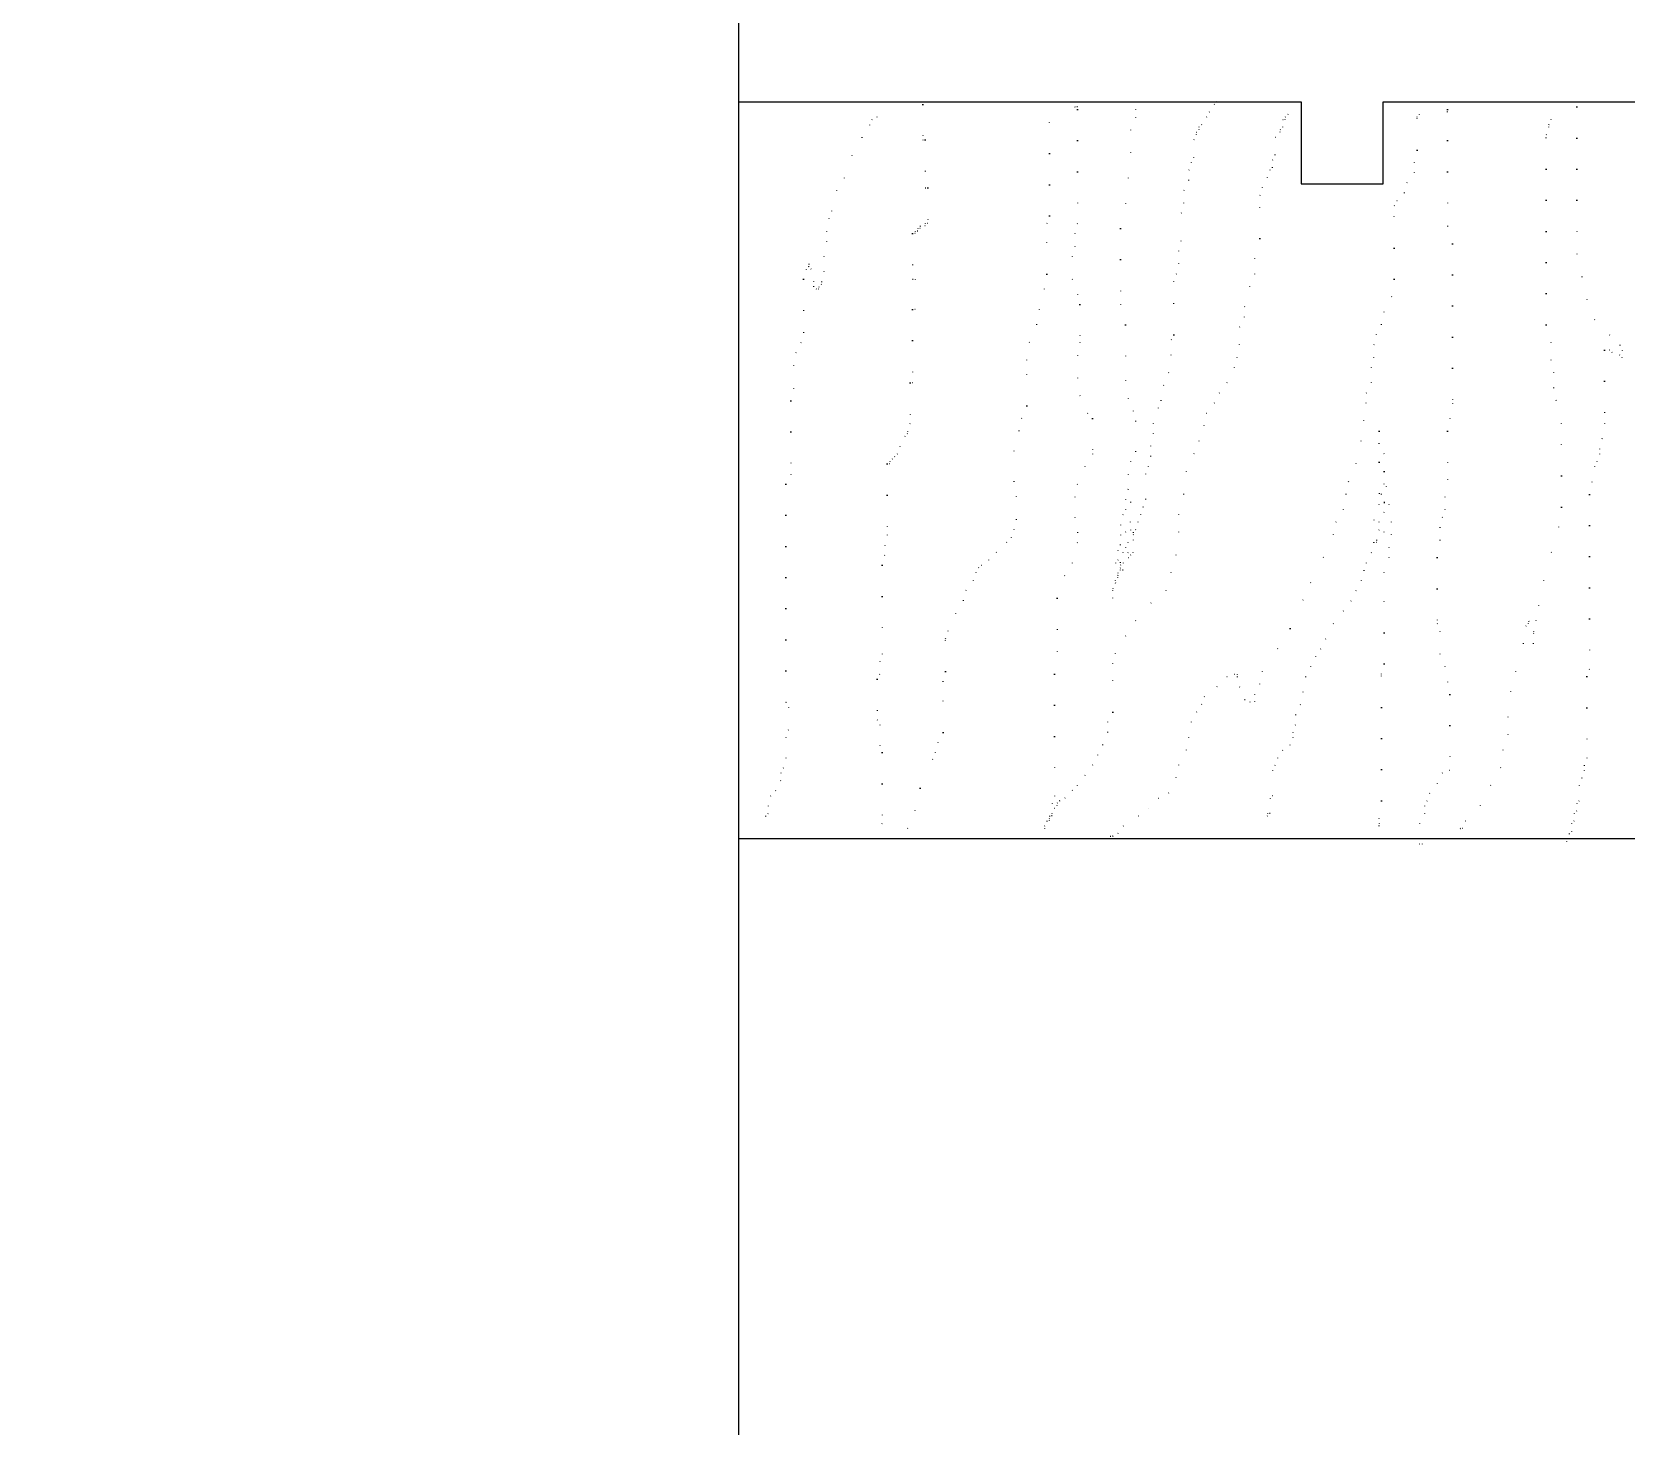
# Model space of a CAD drawing. Extents: x 425 to 4634, y 4027 to 7710.
# Drawn here: x 1813.4 to 2202.9, y 5590.7 to 5931.3 of the extents above; entities that cross this region are included whole.
import ezdxf

# ---------------------------------------------------------------- set-up
doc = ezdxf.new("R2010")
doc.units = 0
doc.header["$LTSCALE"] = 10
doc.header["$MEASUREMENT"] = 0
doc.linetypes.add('DOT2', pattern=[0.125, 0, -0.125])
for name, color, linetype in [('4', 4, 'CONTINUOUS'), ('7', 7, 'CONTINUOUS'), ('BH', 3, 'CONTINUOUS')]:
    doc.layers.add(name, color=color, linetype=linetype)

msp = doc.modelspace()

# ---------------------------------------------------------------- linework, layer by layer
at = {"layer": '4'}
msp.add_line((3186.02, 5734.2), (1986.02, 5734.2), dxfattribs=at)
msp.add_lwpolyline([(786.02, 7339.2), (1986.02, 7339.2), (1986.02, 4539.2), (786.02, 4539.2)], close=True, dxfattribs=at)
at = {"layer": '7'}
for p, q in [((1986.02, 5914.2), (2123.52, 5914.2)), ((2143.52, 5914.2), (2281.02, 5914.2))]:
    msp.add_line(p, q, dxfattribs=at)
msp.add_lwpolyline([(2123.52, 5914.2), (2123.52, 5894.2), (2143.52, 5894.2), (2143.52, 5914.2)], dxfattribs=at)
at = {"layer": 'BH', "linetype": 'DOT2', "ltscale": 6}
for p, q in [((2185.21, 5914.22), (2185.21, 5916.07)), ((2031.06, 5913.6), (2031.06, 5904.94)), ((2062.02, 5886.38), (2062.02, 5914.22)), ((2062.02, 5914.22), (2062.63, 5914.22)), ((2062.63, 5914.22), (2062.63, 5914.83)), ((2068.21, 5912.98), (2068.83, 5912.98)), ((2068.83, 5912.98), (2068.21, 5912.98)), ((2068.21, 5912.98), (2068.83, 5912.36)), ((2068.83, 5912.36), (2068.83, 5884.52)), ((2083.06, 5912.36), (2083.06, 5910.5)), ((2100.4, 5910.5), (2101.02, 5911.74)), ((2101.02, 5911.74), (2102.26, 5913.6)), ((2102.26, 5913.6), (2102.87, 5914.22)), ((2102.87, 5914.22), (2103.49, 5914.83)), ((2120.21, 5911.12), (2120.83, 5911.74)), ((2152.4, 5911.12), (2152.4, 5914.22)), ((2152.4, 5914.22), (2153.02, 5914.22)), ((2153.02, 5914.22), (2153.02, 5914.83)), ((2159.21, 5912.36), (2159.21, 5883.9)), ((2159.21, 5912.36), (2159.21, 5911.74)), ((2159.21, 5911.74), (2159.21, 5912.36)), ((2184.59, 5909.89), (2184.59, 5914.22)), ((2184.59, 5914.22), (2185.21, 5914.22)), ((2190.79, 5912.98), (2190.79, 5877.1)), ((2018.06, 5908.65), (2016.2, 5905.56)), ((2018.68, 5909.89), (2018.06, 5908.65)), ((2019.92, 5910.5), (2018.68, 5909.89)), ((2083.06, 5910.5), (2081.83, 5907.41)), ((2081.83, 5907.41), (2081.83, 5901.84)), ((2097.92, 5906.79), (2098.54, 5907.41)), ((2098.54, 5908.03), (2099.16, 5908.65)), ((2098.54, 5907.41), (2098.54, 5908.03)), ((2099.16, 5908.65), (2100.4, 5910.5)), ((2118.35, 5907.41), (2118.97, 5908.03)), ((2118.35, 5906.79), (2118.35, 5907.41)), ((2118.97, 5908.03), (2118.97, 5909.89)), ((2118.97, 5909.89), (2119.59, 5909.89)), ((2119.59, 5910.5), (2120.21, 5911.12)), ((2119.59, 5909.89), (2119.59, 5910.5)), ((2151.78, 5910.5), (2152.4, 5911.12)), ((2151.78, 5902.46), (2151.78, 5910.5)), ((2183.36, 5906.17), (2183.98, 5908.03)), ((2183.98, 5908.65), (2184.59, 5909.89)), ((2183.98, 5908.03), (2183.98, 5908.65)), ((2016.2, 5905.56), (2013.73, 5901.23)), ((2031.06, 5904.94), (2031.68, 5904.94)), ((2031.68, 5904.94), (2031.68, 5893.18)), ((2097.3, 5904.94), (2097.92, 5906.17)), ((2097.3, 5900.61), (2097.3, 5904.94)), ((2097.92, 5906.17), (2097.92, 5906.79)), ((2117.11, 5905.56), (2118.35, 5906.79)), ((2117.11, 5901.23), (2117.11, 5905.56)), ((2183.36, 5859.78), (2183.36, 5906.17)), ((2013.73, 5901.23), (2011.87, 5895.66)), ((2081.83, 5901.84), (2081.21, 5895.66)), ((2096.68, 5899.37), (2097.3, 5900.61)), ((2116.49, 5899.99), (2117.11, 5901.23)), ((2116.49, 5898.13), (2116.49, 5899.99)), ((2151.16, 5899.37), (2151.78, 5902.46)), ((2011.87, 5895.66), (2010.01, 5892.56)), ((2081.21, 5895.66), (2080.59, 5889.47)), ((2096.06, 5897.51), (2096.68, 5899.37)), ((2096.06, 5895.04), (2096.06, 5897.51)), ((2114.02, 5893.18), (2115.26, 5895.66)), ((2115.26, 5895.66), (2115.88, 5897.51)), ((2115.88, 5897.51), (2116.49, 5898.13)), ((2149.31, 5894.42), (2151.16, 5896.9)), ((2151.16, 5896.9), (2151.16, 5899.37)), ((2010.01, 5892.56), (2008.77, 5887.62)), ((2031.68, 5893.18), (2032.3, 5893.18)), ((2032.3, 5893.18), (2032.3, 5884.52)), ((2094.83, 5892.56), (2096.06, 5895.04)), ((2094.83, 5889.47), (2094.83, 5892.56)), ((2113.4, 5891.33), (2114.02, 5893.18)), ((2146.83, 5890.09), (2148.69, 5891.95)), ((2148.69, 5891.95), (2149.31, 5894.42)), ((2080.59, 5889.47), (2079.35, 5883.29)), ((2094.21, 5887), (2094.83, 5889.47)), ((2113.4, 5880.81), (2113.4, 5891.33)), ((2146.21, 5888.85), (2146.83, 5890.09)), ((2146.21, 5870.91), (2146.21, 5888.85)), ((2008.15, 5885.76), (2007.54, 5882.67)), ((2008.77, 5887.62), (2008.15, 5885.76)), ((2032.3, 5884.52), (2031.68, 5884.52)), ((2031.68, 5884.52), (2031.68, 5883.9)), ((2061.4, 5884.52), (2062.02, 5886.38)), ((2061.4, 5872.15), (2061.4, 5884.52)), ((2068.83, 5884.52), (2068.21, 5882.05)), ((2094.21, 5880.19), (2094.21, 5887)), ((2007.54, 5880.19), (2006.92, 5876.48)), ((2007.54, 5882.67), (2007.54, 5880.19)), ((2029.2, 5882.05), (2028.58, 5882.05)), ((2028.58, 5882.05), (2028.58, 5870.91)), ((2029.82, 5882.67), (2029.2, 5882.67)), ((2029.2, 5882.67), (2029.2, 5882.05)), ((2030.44, 5883.29), (2029.82, 5883.29)), ((2029.82, 5883.29), (2029.82, 5882.67)), ((2031.68, 5883.9), (2030.44, 5883.9)), ((2030.44, 5883.9), (2030.44, 5883.29)), ((2068.21, 5882.05), (2068.21, 5878.96)), ((2079.35, 5883.29), (2079.35, 5864.73)), ((2093.59, 5877.72), (2094.21, 5880.19)), ((2112.16, 5875.86), (2113.4, 5880.81)), ((2159.21, 5883.9), (2160.45, 5879.57)), ((2006.92, 5876.48), (2006.92, 5872.77)), ((2068.21, 5878.96), (2067.59, 5876.48)), ((2067.59, 5876.48), (2067.59, 5870.91)), ((2093.59, 5874.63), (2093.59, 5877.72)), ((2160.45, 5879.57), (2160.45, 5840.6)), ((2190.79, 5877.1), (2192.02, 5871.53)), ((2002.58, 5873.39), (2001.96, 5870.91)), ((2003.2, 5874.01), (2002.58, 5873.39)), ((2003.2, 5874.01), (2003.2, 5874.63)), ((2003.2, 5874.63), (2003.2, 5874.01)), ((2003.82, 5873.39), (2003.2, 5874.01)), ((2004.44, 5870.3), (2003.82, 5873.39)), ((2006.92, 5872.77), (2006.3, 5870.3)), ((2092.97, 5872.15), (2093.59, 5874.63)), ((2112.16, 5872.15), (2112.16, 5875.86)), ((2001.96, 5870.91), (2001.96, 5857.92)), ((2004.44, 5869.06), (2004.44, 5870.3)), ((2005.06, 5868.44), (2004.44, 5869.06)), ((2005.68, 5868.44), (2005.06, 5868.44)), ((2006.3, 5869.68), (2005.68, 5869.06)), ((2005.68, 5869.06), (2005.68, 5868.44)), ((2006.3, 5870.3), (2006.3, 5869.68)), ((2028.58, 5870.91), (2029.2, 5870.91)), ((2029.2, 5870.91), (2029.2, 5863.49)), ((2059.54, 5863.49), (2060.78, 5868.44)), ((2060.78, 5868.44), (2061.4, 5872.15)), ((2067.59, 5870.91), (2068.83, 5867.2)), ((2092.35, 5870.3), (2092.97, 5872.15)), ((2092.35, 5857.31), (2092.35, 5870.3)), ((2109.68, 5864.11), (2110.92, 5869.06)), ((2110.92, 5869.06), (2112.16, 5872.15)), ((2145.59, 5866.58), (2146.21, 5870.91)), ((2192.02, 5871.53), (2193.26, 5865.97)), ((2068.83, 5867.2), (2069.44, 5864.73)), ((2069.44, 5864.73), (2069.44, 5855.45)), ((2079.35, 5864.73), (2080.59, 5859.78)), ((2143.73, 5862.87), (2145.59, 5866.58)), ((2193.26, 5865.97), (2195.12, 5861.02)), ((2028.58, 5863.49), (2028.58, 5845.55)), ((2029.2, 5863.49), (2028.58, 5863.49)), ((2058.92, 5859.78), (2059.54, 5863.49)), ((2108.45, 5859.16), (2109.68, 5861.64)), ((2109.68, 5861.64), (2109.68, 5864.11)), ((2143.12, 5859.78), (2143.73, 5862.87)), ((2195.12, 5861.02), (2198.83, 5857.31)), ((2001.96, 5857.92), (2001.34, 5855.45)), ((2057.06, 5855.45), (2058.92, 5859.78)), ((2080.59, 5859.78), (2080.59, 5846.17)), ((2091.73, 5856.07), (2092.35, 5857.31)), ((2108.45, 5854.83), (2108.45, 5859.16)), ((2141.26, 5854.83), (2141.88, 5857.31)), ((2141.88, 5857.31), (2143.12, 5859.78)), ((2184.59, 5855.45), (2183.36, 5859.78)), ((2198.83, 5857.31), (2201.31, 5854.83)), ((2000.11, 5852.98), (1999.49, 5849.88)), ((2001.34, 5855.45), (2000.11, 5852.98)), ((2056.44, 5851.12), (2057.06, 5855.45)), ((2069.44, 5855.45), (2068.83, 5852.36)), ((2091.73, 5852.36), (2091.73, 5856.07)), ((2107.83, 5851.74), (2108.45, 5854.83)), ((2141.26, 5851.74), (2141.26, 5854.83)), ((2184.59, 5851.12), (2184.59, 5855.45)), ((2198.83, 5853.59), (2197.6, 5853.59)), ((2197.6, 5853.59), (2197.6, 5835.65)), ((2199.45, 5852.98), (2198.83, 5853.59)), ((2201.31, 5852.36), (2199.45, 5852.98)), ((2201.31, 5854.83), (2201.93, 5853.59)), ((2201.93, 5853.59), (2201.93, 5851.74)), ((1999.49, 5849.88), (1999.49, 5844.31)), ((2056.44, 5839.98), (2056.44, 5851.12)), ((2068.83, 5852.36), (2068.83, 5846.79)), ((2091.11, 5848.03), (2091.73, 5852.36)), ((2105.35, 5845.55), (2107.21, 5849.26)), ((2107.21, 5849.26), (2107.83, 5851.74)), ((2140.64, 5849.26), (2141.26, 5851.74)), ((2140.64, 5845.55), (2140.64, 5849.26)), ((2185.21, 5848.03), (2184.59, 5851.12)), ((2201.93, 5851.74), (2201.31, 5852.36)), ((2028.58, 5845.55), (2027.97, 5845.55)), ((2027.97, 5845.55), (2027.97, 5835.65)), ((2068.83, 5846.79), (2069.44, 5842.46)), ((2080.59, 5846.17), (2081.21, 5841.84)), ((2089.87, 5844.93), (2091.11, 5848.03)), ((2103.49, 5843.08), (2105.35, 5845.55)), ((2139.4, 5843.08), (2140.64, 5845.55)), ((2185.21, 5844.31), (2185.21, 5848.03)), ((1999.49, 5844.31), (1998.87, 5841.22)), ((1998.87, 5841.22), (1998.87, 5823.28)), ((2069.44, 5842.46), (2071.3, 5838.13)), ((2081.21, 5841.84), (2082.45, 5838.75)), ((2088.64, 5839.37), (2089.26, 5841.22)), ((2089.26, 5841.22), (2089.87, 5844.93)), ((2102.26, 5840.6), (2103.49, 5843.08)), ((2139.4, 5840.6), (2139.4, 5843.08)), ((2185.83, 5841.22), (2185.21, 5844.31)), ((2187.07, 5835.65), (2185.83, 5841.22)), ((2055.21, 5836.89), (2056.44, 5839.98)), ((2071.3, 5838.13), (2072.54, 5836.89)), ((2082.45, 5838.75), (2083.06, 5836.27)), ((2087.4, 5835.65), (2088.64, 5839.37)), ((2099.78, 5835.04), (2100.4, 5838.13)), ((2100.4, 5838.13), (2102.26, 5840.6)), ((2138.78, 5836.27), (2139.4, 5840.6)), ((2160.45, 5840.6), (2159.83, 5836.89)), ((2027.97, 5835.65), (2027.35, 5833.8)), ((2027.35, 5833.8), (2027.35, 5833.18)), ((2053.35, 5828.85), (2054.59, 5833.8)), ((2054.59, 5833.8), (2055.21, 5836.89)), ((2072.54, 5836.89), (2072.54, 5828.23)), ((2083.06, 5836.27), (2083.06, 5828.85)), ((2087.4, 5833.18), (2087.4, 5835.65)), ((2098.54, 5831.32), (2099.78, 5835.04)), ((2138.16, 5831.32), (2138.78, 5836.27)), ((2142.5, 5830.71), (2142.5, 5833.8)), ((2142.5, 5833.8), (2142.5, 5811.53)), ((2159.83, 5836.89), (2159.21, 5833.8)), ((2159.21, 5833.8), (2159.21, 5822.05)), ((2187.07, 5815.24), (2187.07, 5835.65)), ((2197.6, 5835.65), (2196.98, 5831.94)), ((2025.49, 5830.09), (2024.87, 5828.23)), ((2026.73, 5832.56), (2025.49, 5830.09)), ((2027.35, 5833.18), (2026.73, 5832.56)), ((2086.78, 5830.09), (2087.4, 5833.18)), ((2086.78, 5827.61), (2086.78, 5830.09)), ((2097.3, 5828.23), (2098.54, 5831.32)), ((2136.92, 5825.76), (2138.16, 5831.32)), ((2143.73, 5828.23), (2142.5, 5830.71)), ((2196.98, 5831.94), (2196.36, 5829.47)), ((2196.36, 5829.47), (2196.36, 5828.23)), ((2023.01, 5825.76), (2022.39, 5825.76)), ((2022.39, 5825.76), (2022.39, 5808.44)), ((2023.63, 5826.99), (2023.01, 5826.38)), ((2023.01, 5826.38), (2023.01, 5825.76)), ((2024.25, 5827.61), (2023.63, 5826.99)), ((2024.87, 5828.23), (2024.25, 5827.61)), ((2053.35, 5821.43), (2053.35, 5828.85)), ((2072.54, 5828.23), (2070.68, 5825.14)), ((2081.83, 5826.38), (2081.21, 5823.28)), ((2083.06, 5828.85), (2081.83, 5826.38)), ((2086.16, 5825.14), (2086.78, 5827.61)), ((2095.45, 5823.9), (2097.3, 5828.23)), ((2135.07, 5821.43), (2136.92, 5825.76)), ((2143.73, 5823.9), (2143.73, 5828.23)), ((2195.74, 5826.38), (2195.12, 5825.14)), ((2196.36, 5828.23), (2195.74, 5826.38)), ((1998.87, 5823.28), (1997.63, 5820.81)), ((2070.68, 5825.14), (2068.83, 5820.81)), ((2081.21, 5823.28), (2081.21, 5819.57)), ((2085.54, 5823.28), (2086.16, 5825.14)), ((2085.54, 5817.1), (2085.54, 5823.28)), ((2094.83, 5818.33), (2095.45, 5823.9)), ((2144.35, 5820.19), (2143.73, 5823.9)), ((2143.73, 5820.81), (2143.73, 5823.9)), ((2143.73, 5823.9), (2143.73, 5809.06)), ((2159.21, 5822.05), (2158.59, 5817.72)), ((2195.12, 5825.14), (2194.5, 5821.43)), ((1997.63, 5820.81), (1997.63, 5767.61)), ((2053.97, 5817.72), (2053.35, 5821.43)), ((2068.83, 5820.81), (2068.21, 5817.72)), ((2081.21, 5819.57), (2080.59, 5817.1)), ((2093.59, 5813.39), (2094.83, 5818.33)), ((2133.83, 5814.62), (2134.45, 5818.33)), ((2134.45, 5818.33), (2135.07, 5821.43)), ((2142.5, 5815.86), (2143.12, 5818.33)), ((2143.12, 5818.33), (2143.73, 5820.81)), ((2144.97, 5815.86), (2144.35, 5820.19)), ((2194.5, 5821.43), (2193.88, 5818.33)), ((2193.88, 5818.33), (2193.88, 5775.65)), ((2053.97, 5812.15), (2053.97, 5817.72)), ((2068.21, 5817.72), (2068.21, 5812.77)), ((2080.59, 5814.62), (2079.97, 5813.39)), ((2080.59, 5817.1), (2080.59, 5814.62)), ((2081.83, 5811.53), (2081.83, 5816.48)), ((2081.83, 5816.48), (2081.83, 5809.67)), ((2084.3, 5813.39), (2084.92, 5815.24)), ((2084.92, 5815.24), (2085.54, 5817.1)), ((2131.97, 5811.53), (2133.83, 5814.62)), ((2142.5, 5811.53), (2142.5, 5815.86)), ((2143.73, 5814), (2142.5, 5809.67)), ((2143.73, 5809.06), (2143.73, 5816.48)), ((2143.73, 5816.48), (2143.73, 5814)), ((2145.59, 5811.53), (2144.97, 5815.86)), ((2158.59, 5814.62), (2157.97, 5812.77)), ((2158.59, 5817.72), (2158.59, 5814.62)), ((2186.45, 5810.29), (2187.07, 5815.24)), ((2053.35, 5809.67), (2053.97, 5812.15)), ((2068.21, 5812.77), (2068.83, 5809.06)), ((2079.97, 5813.39), (2079.35, 5810.91)), ((2079.35, 5810.91), (2079.35, 5808.44)), ((2080.59, 5809.06), (2081.83, 5811.53)), ((2083.06, 5809.67), (2083.68, 5811.53)), ((2083.68, 5811.53), (2084.3, 5813.39)), ((2093.59, 5809.06), (2093.59, 5813.39)), ((2131.35, 5808.44), (2131.97, 5811.53)), ((2141.26, 5806.58), (2141.26, 5812.15)), ((2141.26, 5812.15), (2141.26, 5806.58)), ((2145.59, 5808.44), (2145.59, 5811.53)), ((2157.97, 5812.77), (2157.35, 5810.29)), ((2157.35, 5810.29), (2157.35, 5807.2)), ((2184.59, 5804.11), (2186.45, 5810.29)), ((2022.39, 5808.44), (2021.77, 5805.96)), ((2049.01, 5804.11), (2051.49, 5806.58)), ((2051.49, 5806.58), (2052.73, 5807.82)), ((2052.73, 5807.82), (2053.35, 5809.67)), ((2068.83, 5806.58), (2067.59, 5801.63)), ((2068.83, 5809.06), (2068.83, 5806.58)), ((2079.35, 5808.44), (2078.73, 5804.72)), ((2079.35, 5805.96), (2080.59, 5809.06)), ((2079.97, 5804.11), (2081.21, 5806.58)), ((2081.83, 5809.67), (2080.59, 5805.34)), ((2081.21, 5806.58), (2082.45, 5808.44)), ((2082.45, 5807.2), (2081.21, 5804.11)), ((2082.45, 5808.44), (2083.06, 5809.67)), ((2082.45, 5804.11), (2082.45, 5809.06)), ((2082.45, 5809.06), (2082.45, 5807.2)), ((2092.97, 5803.49), (2093.59, 5809.06)), ((2128.88, 5802.87), (2131.35, 5808.44)), ((2141.26, 5806.58), (2140.64, 5804.11)), ((2141.88, 5806.58), (2141.26, 5806.58)), ((2142.5, 5809.67), (2141.88, 5807.2)), ((2141.88, 5807.2), (2141.88, 5806.58)), ((2144.97, 5805.34), (2145.59, 5808.44)), ((2157.35, 5807.2), (2156.74, 5802.87)), ((2021.77, 5803.49), (2021.16, 5801.01)), ((2021.77, 5805.96), (2021.77, 5803.49)), ((2045.3, 5801.01), (2047.16, 5802.25)), ((2047.16, 5802.25), (2049.01, 5804.11)), ((2078.73, 5804.72), (2078.11, 5801.63)), ((2078.73, 5802.25), (2079.35, 5805.96)), ((2078.73, 5797.92), (2078.73, 5802.25)), ((2081.21, 5804.11), (2079.35, 5800.39)), ((2079.35, 5801.63), (2079.97, 5804.11)), ((2079.35, 5801.01), (2081.21, 5802.87)), ((2080.59, 5805.34), (2079.97, 5801.63)), ((2081.21, 5802.87), (2081.83, 5803.49)), ((2081.83, 5803.49), (2082.45, 5804.11)), ((2091.73, 5799.16), (2092.97, 5803.49)), ((2125.78, 5796.68), (2128.88, 5802.87)), ((2140.64, 5804.11), (2139.4, 5801.63)), ((2143.73, 5799.16), (2144.97, 5802.87)), ((2144.97, 5802.87), (2144.97, 5805.34)), ((2156.74, 5802.87), (2156.74, 5786.79)), ((2182.74, 5797.3), (2184.59, 5804.11)), ((2021.16, 5801.01), (2021.16, 5779.36)), ((2043.44, 5797.3), (2044.06, 5799.16)), ((2044.06, 5799.16), (2044.68, 5800.39)), ((2044.68, 5800.39), (2045.3, 5801.01)), ((2065.73, 5798.54), (2063.87, 5792.97)), ((2067.59, 5801.63), (2065.73, 5798.54)), ((2078.11, 5801.63), (2078.11, 5796.68)), ((2078.11, 5797.3), (2078.73, 5798.54)), ((2078.73, 5798.54), (2079.35, 5801.01)), ((2079.35, 5800.39), (2078.73, 5799.16)), ((2078.73, 5799.16), (2078.73, 5797.92)), ((2079.35, 5799.78), (2079.35, 5801.63)), ((2079.97, 5799.78), (2079.35, 5799.78)), ((2079.97, 5801.63), (2079.97, 5799.78)), ((2090.49, 5794.83), (2091.73, 5799.16)), ((2138.78, 5799.78), (2138.16, 5797.3)), ((2139.4, 5801.63), (2138.78, 5799.78)), ((2143.73, 5776.89), (2143.73, 5799.16)), ((2040.97, 5792.35), (2041.59, 5794.83)), ((2041.59, 5794.83), (2043.44, 5797.3)), ((2077.49, 5794.83), (2078.11, 5797.3)), ((2078.11, 5796.68), (2077.49, 5795.45)), ((2077.49, 5795.45), (2077.49, 5792.97)), ((2077.49, 5792.97), (2077.49, 5794.83)), ((2086.78, 5791.73), (2090.49, 5794.83)), ((2120.83, 5785.55), (2125.78, 5796.68)), ((2136.92, 5794.83), (2135.69, 5792.35)), ((2138.16, 5797.3), (2136.92, 5794.83)), ((2181.5, 5791.12), (2182.74, 5797.3)), ((2039.11, 5789.26), (2040.97, 5792.35)), ((2063.87, 5792.97), (2063.87, 5779.98)), ((2083.06, 5787.4), (2086.78, 5791.73)), ((2135.69, 5792.35), (2133.83, 5789.88)), ((2180.88, 5787.4), (2181.5, 5791.12)), ((2037.25, 5784.93), (2039.11, 5789.26)), ((2080.59, 5783.69), (2083.06, 5787.4)), ((2131.35, 5786.79), (2129.5, 5783.07)), ((2133.83, 5789.88), (2131.35, 5786.79)), ((2156.74, 5786.79), (2157.35, 5784.93)), ((2178.4, 5786.17), (2179.02, 5786.79)), ((2179.02, 5786.79), (2179.02, 5787.4)), ((2179.02, 5787.4), (2180.26, 5784.93)), ((2180.26, 5784.31), (2180.88, 5787.4)), ((2036.63, 5783.07), (2037.25, 5784.93)), ((2036.63, 5775.03), (2036.63, 5783.07)), ((2078.11, 5779.36), (2080.59, 5783.69)), ((2117.73, 5780.6), (2120.83, 5785.55)), ((2129.5, 5783.07), (2128.26, 5780.6)), ((2157.35, 5784.93), (2157.35, 5779.36)), ((2177.78, 5781.84), (2178.4, 5786.17)), ((2180.26, 5784.93), (2180.26, 5781.84)), ((2180.26, 5781.84), (2180.26, 5784.31)), ((2021.16, 5779.36), (2020.54, 5777.51)), ((2063.87, 5779.98), (2063.25, 5774.41)), ((2077.49, 5776.89), (2078.11, 5779.36)), ((2114.02, 5775.03), (2117.73, 5780.6)), ((2128.26, 5780.6), (2127.02, 5778.74)), ((2157.35, 5779.36), (2158.59, 5776.27)), ((2175.93, 5775.03), (2177.78, 5781.84)), ((2020.54, 5777.51), (2020.54, 5774.41)), ((2036.01, 5772.56), (2036.63, 5775.03)), ((2077.49, 5765.14), (2077.49, 5776.89)), ((2113.4, 5771.94), (2114.02, 5775.03)), ((2125.78, 5776.27), (2124.54, 5773.8)), ((2127.02, 5778.74), (2125.78, 5776.27)), ((2143.12, 5774.41), (2143.73, 5776.89)), ((2158.59, 5776.27), (2159.21, 5772.56)), ((2174.69, 5770.08), (2175.93, 5775.03)), ((2193.88, 5775.65), (2193.26, 5773.8)), ((2020.54, 5774.41), (2019.92, 5773.18)), ((2019.92, 5773.18), (2019.92, 5763.28)), ((2036.01, 5760.19), (2036.01, 5772.56)), ((2063.25, 5774.41), (2063.25, 5744.72)), ((2099.78, 5768.85), (2102.87, 5771.32)), ((2102.87, 5771.32), (2105.35, 5773.8)), ((2105.35, 5773.8), (2107.21, 5774.41)), ((2107.21, 5774.41), (2107.83, 5774.41)), ((2107.83, 5774.41), (2107.83, 5773.8)), ((2107.83, 5773.8), (2108.45, 5771.32)), ((2108.45, 5771.32), (2109.68, 5768.23)), ((2112.16, 5769.47), (2113.4, 5771.94)), ((2124.54, 5773.8), (2123.92, 5770.08)), ((2143.12, 5743.48), (2143.12, 5774.41)), ((2159.21, 5772.56), (2159.83, 5769.47)), ((2193.26, 5773.8), (2193.26, 5754)), ((1997.63, 5767.61), (1998.25, 5766.37)), ((2099.16, 5766.99), (2099.78, 5768.85)), ((2109.68, 5768.23), (2110.92, 5767.61)), ((2110.92, 5767.61), (2112.16, 5767.61)), ((2112.16, 5767.61), (2112.16, 5769.47)), ((2123.92, 5770.08), (2123.3, 5766.99)), ((2159.83, 5769.47), (2159.83, 5750.91)), ((2174.07, 5763.9), (2174.69, 5770.08)), ((1998.25, 5766.37), (1998.25, 5760.81)), ((2019.92, 5763.28), (2020.54, 5762.04)), ((2076.25, 5762.66), (2077.49, 5765.14)), ((2096.68, 5762.66), (2097.92, 5765.14)), ((2097.92, 5765.14), (2099.16, 5766.99)), ((2123.3, 5766.99), (2122.07, 5764.52)), ((2122.07, 5764.52), (2122.07, 5762.04)), ((2174.07, 5759.57), (2174.07, 5763.9)), ((1998.25, 5760.81), (1997.63, 5758.95)), ((2020.54, 5762.04), (2020.54, 5757.09)), ((2034.78, 5757.71), (2036.01, 5760.19)), ((2075.02, 5757.09), (2076.25, 5760.19)), ((2076.25, 5760.19), (2076.25, 5762.66)), ((2096.06, 5758.95), (2096.68, 5762.66)), ((2122.07, 5762.04), (2121.45, 5760.19)), ((2121.45, 5760.19), (2121.45, 5758.95)), ((2172.83, 5755.86), (2174.07, 5759.57)), ((1997.63, 5758.95), (1997.63, 5754)), ((2020.54, 5757.09), (2021.16, 5755.24)), ((2034.16, 5755.24), (2034.78, 5757.71)), ((2073.78, 5754.62), (2075.02, 5757.09)), ((2093.59, 5752.14), (2095.45, 5755.86)), ((2095.45, 5755.86), (2096.06, 5758.95)), ((2118.97, 5755.86), (2117.73, 5754)), ((2120.83, 5757.09), (2118.97, 5755.86)), ((2121.45, 5758.95), (2120.83, 5757.09)), ((2172.21, 5751.53), (2172.83, 5755.86)), ((1997.63, 5754), (1997.01, 5751.53)), ((2021.16, 5755.24), (2021.16, 5737.92)), ((2030.44, 5746.58), (2034.16, 5755.24)), ((2070.68, 5749.67), (2072.54, 5752.14)), ((2072.54, 5752.14), (2073.78, 5754.62)), ((2092.97, 5749.05), (2093.59, 5752.14)), ((2117.11, 5752.14), (2116.49, 5750.91)), ((2117.73, 5754), (2117.11, 5752.14)), ((2193.26, 5754), (2192.64, 5752.14)), ((2192.64, 5752.14), (2192.64, 5750.91)), ((1996.39, 5748.43), (1995.15, 5745.96)), ((1997.01, 5751.53), (1996.39, 5750.29)), ((1996.39, 5750.29), (1996.39, 5748.43)), ((2068.83, 5747.2), (2070.68, 5749.67)), ((2091.11, 5745.34), (2092.97, 5749.05)), ((2116.49, 5750.91), (2116.49, 5744.72)), ((2156.74, 5747.81), (2154.88, 5745.34)), ((2157.97, 5750.29), (2156.74, 5747.81)), ((2159.83, 5750.91), (2157.97, 5750.29)), ((2169.74, 5747.2), (2172.21, 5751.53)), ((2192.02, 5749.05), (2191.4, 5747.2)), ((2192.64, 5750.91), (2192.02, 5749.05)), ((1993.92, 5744.72), (1993.3, 5742.25)), ((1995.15, 5745.96), (1993.92, 5744.72)), ((2029.2, 5741.01), (2030.44, 5746.58)), ((2063.25, 5744.72), (2062.63, 5742.87)), ((2064.49, 5743.48), (2065.73, 5744.1)), ((2065.73, 5744.1), (2067.59, 5745.96)), ((2067.59, 5745.96), (2068.83, 5747.2)), ((2086.16, 5741.63), (2088.64, 5744.1)), ((2088.64, 5744.1), (2091.11, 5745.34)), ((2116.49, 5744.72), (2115.88, 5744.1)), ((2115.88, 5744.1), (2115.88, 5740.39)), ((2154.88, 5745.34), (2154.26, 5743.48)), ((2167.26, 5742.25), (2169.74, 5747.2)), ((2191.4, 5747.2), (2191.4, 5743.48)), ((1993.3, 5740.39), (1992.68, 5739.77)), ((1993.3, 5742.25), (1993.3, 5740.39)), ((2027.35, 5736.68), (2029.2, 5741.01)), ((2062.02, 5738.54), (2062.63, 5740.39)), ((2062.63, 5742.87), (2062.63, 5739.77)), ((2062.63, 5740.39), (2063.25, 5741.63)), ((2063.25, 5741.63), (2063.87, 5742.25)), ((2063.87, 5742.87), (2064.49, 5743.48)), ((2063.87, 5742.25), (2063.87, 5742.87)), ((2083.68, 5739.77), (2086.16, 5741.63)), ((2115.88, 5740.39), (2115.26, 5740.39)), ((2115.26, 5740.39), (2115.26, 5739.77)), ((2142.5, 5739.15), (2143.12, 5743.48)), ((2153.64, 5740.39), (2152.4, 5737.92)), ((2154.26, 5743.48), (2153.64, 5742.25)), ((2153.64, 5742.25), (2153.64, 5740.39)), ((2163.55, 5738.54), (2167.26, 5742.25)), ((2190.79, 5741.01), (2190.17, 5740.39)), ((2190.17, 5740.39), (2190.17, 5738.54)), ((2191.4, 5743.48), (2190.79, 5742.87)), ((2190.79, 5742.87), (2190.79, 5741.01)), ((1992.68, 5739.77), (1992.68, 5736.68)), ((2021.16, 5737.92), (2020.54, 5737.3)), ((2026.73, 5734.21), (2027.35, 5736.68)), ((2061.4, 5738.54), (2060.78, 5736.68)), ((2060.78, 5737.3), (2062.02, 5738.54)), ((2060.78, 5734.21), (2060.78, 5737.3)), ((2060.78, 5736.68), (2060.78, 5734.21)), ((2062.02, 5739.15), (2061.4, 5738.54)), ((2062.63, 5739.77), (2062.02, 5739.77)), ((2062.02, 5739.77), (2062.02, 5739.15)), ((2078.73, 5735.44), (2079.97, 5737.3)), ((2079.97, 5737.3), (2083.68, 5739.77)), ((2115.26, 5739.77), (2114.64, 5739.15)), ((2142.5, 5737.3), (2142.5, 5739.15)), ((2142.5, 5737.3), (2142.5, 5737.92)), ((2142.5, 5737.92), (2142.5, 5737.3)), ((2152.4, 5737.92), (2152.4, 5732.97)), ((2162.31, 5736.68), (2163.55, 5738.54)), ((2162.31, 5736.68), (2162.93, 5736.68)), ((2162.93, 5736.68), (2162.31, 5736.68)), ((2189.55, 5736.06), (2188.93, 5735.44)), ((2190.17, 5738.54), (2189.55, 5737.92)), ((2189.55, 5737.92), (2189.55, 5736.06)), ((2077.49, 5734.82), (2076.87, 5734.82)), ((2076.87, 5734.82), (2077.49, 5734.82)), ((2077.49, 5734.82), (2078.73, 5735.44)), ((2152.4, 5732.97), (2153.02, 5732.97)), ((2153.02, 5732.97), (2153.02, 5732.35)), ((2188.93, 5734.21), (2188.31, 5733.59)), ((2188.31, 5733.59), (2188.31, 5732.97)), ((2188.93, 5735.44), (2188.93, 5734.21))]:
    msp.add_line(p, q, dxfattribs=at)

doc.saveas('drawing.dxf')
